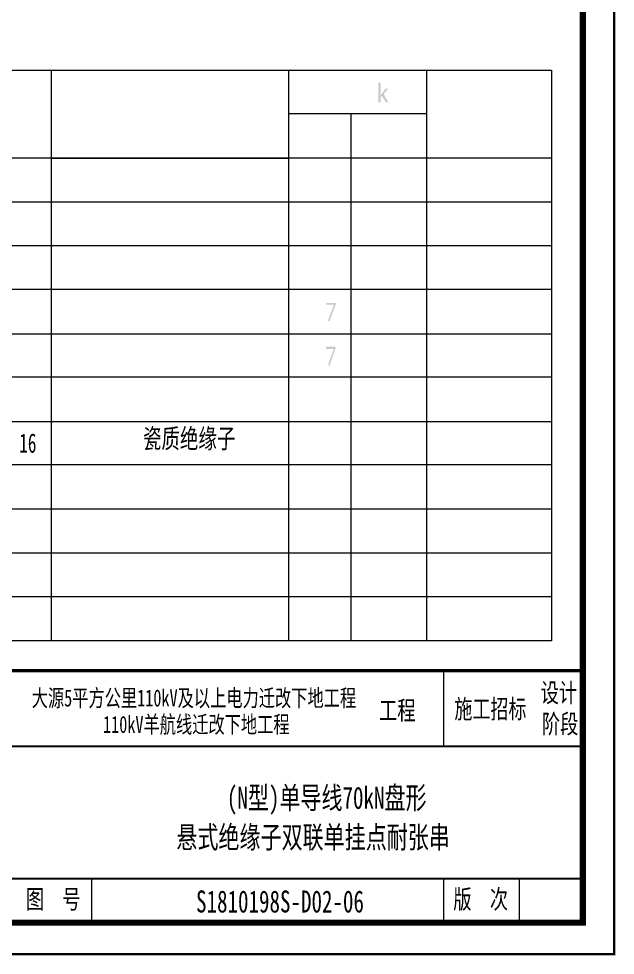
# Model space of a CAD drawing. Extents: x 457 to 4918, y -67 to 391.
# Drawn here: x 3312.1 to 3406.8, y -67.2 to 81.4 of the extents above; entities that cross this region are included whole.
import ezdxf
from ezdxf.enums import TextEntityAlignment as Align

# ---------------------------------------------------------------- set-up
doc = ezdxf.new("R2010")
doc.units = 0
doc.header["$LTSCALE"] = 40
doc.header["$MEASUREMENT"] = 0
doc.layers.get('0').update_dxf_attribs({"linetype": 'CONTINUOUS'})
for name, color, linetype in [('DXF_FRAME', 1, 'CONTINUOUS'), ('TK', 1, 'CONTINUOUS'), ('图框', 7, 'CONTINUOUS'), ('图框－字', 40, 'CONTINUOUS')]:
    doc.layers.add(name, color=color, linetype=linetype)
doc.styles.get("Standard").update_dxf_attribs({"font": '', "width": 0.7, "oblique": 1, "height": 1})
doc.styles.add('宋体', font='', dxfattribs={"height": 3.75})
doc.styles.add('宋体-0.71', font='', dxfattribs={"width": 0.71})
doc.styles.add('样式 1', font='', dxfattribs={"width": 0.65, "height": 3.5})
doc.styles.get('Standard').set_extended_font_data('新宋体')
doc.styles.get('宋体').set_extended_font_data('宋体')
doc.styles.get('宋体-0.71').set_extended_font_data('SimSun')
doc.styles.get('样式 1').set_extended_font_data('SimSun')

msp = doc.modelspace()

# ---------------------------------------------------------------- hatches: boundary and pattern name
h = msp.add_hatch(color=0)
h.dxf.hatch_style = 2
h.paths.add_polyline_path([(3369.44, 69.29), (3369.82, 69.67), (3370.3, 70.33), (3370.78, 70.33), (3370.01, 69.48), (3370.78, 68.14), (3370.39, 68.14), (3369.73, 69.19), (3369.54, 69), (3369.54, 68.14), (3369.16, 68.14), (3369.16, 71.29), (3369.54, 71.29), (3369.54, 69.86)])
h = msp.add_hatch(color=0)
h.dxf.hatch_style = 2
h.paths.add_polyline_path([(3361.16, 33.47), (3362.11, 36.04), (3360.87, 36.04), (3360.87, 36.33), (3362.39, 36.33), (3362.39, 36.04), (3361.44, 33.47)])
h = msp.add_hatch(color=0)
h.dxf.hatch_style = 2
h.paths.add_polyline_path([(3361.16, 26.42), (3362.11, 29), (3360.87, 29), (3360.87, 29.38), (3362.39, 29.38), (3362.39, 29.09), (3361.44, 26.42)])

# ---------------------------------------------------------------- linework, layer by layer
at = {"const_width": 0.35}
msp.add_lwpolyline([(2986.64, -67.06), (3406.64, -67.06), (3406.64, 229.94), (2986.64, 229.94)], close=True, dxfattribs=at)
at = {"color": 0, "lineweight": 5}
for points in [[(3396.68, 73.29), (3396.68, -17.3)], [(3317.24, 59.29), (3354.96, 59.29)], [(3396.68, 3.56), (3217.71, 3.56)]]:
    msp.add_lwpolyline(points, dxfattribs=at)
msp.add_lwpolyline([(3401.64, -22.06), (3222.06, -22.06)], close=True, dxfattribs=at)
msp.add_lwpolyline([(3401.64, -22.06), (3222.06, -22.06)], close=True, dxfattribs=at)
for points in [[(3217.71, 73.29), (3217.71, 73.29), (3396.68, 73.29), (3396.68, 73.29)], [(3317.24, -17.3), (3317.24, -17.3), (3317.24, 73.29), (3317.24, 73.29)], [(3354.96, -17.3), (3354.96, -17.3), (3354.96, 73.29), (3354.96, 73.29)], [(3376.87, -17.3), (3376.87, -17.3), (3376.87, 73.29), (3376.87, 73.29)], [(3376.87, 66.33), (3376.87, 66.33), (3354.96, 66.33), (3354.96, 66.33)], [(3364.87, -17.3), (3364.87, -17.3), (3364.87, 66.33), (3364.87, 66.33)], [(3396.68, 59.29), (3396.68, 59.29), (3217.71, 59.29), (3217.71, 59.29)], [(3396.68, 52.33), (3396.68, 52.33), (3217.71, 52.33), (3217.71, 52.33)], [(3396.68, 45.38), (3396.68, 45.38), (3217.71, 45.38), (3217.71, 45.38)], [(3364.87, -10.34), (3364.87, -10.34), (3364.87, 45.38), (3364.87, 45.38)], [(3396.68, 38.43), (3396.68, 38.43), (3217.71, 38.43), (3217.71, 38.43)], [(3396.68, 31.38), (3396.68, 31.38), (3217.71, 31.38), (3217.71, 31.38)], [(3396.68, 24.52), (3396.68, 24.52), (3217.71, 24.52), (3217.71, 24.52)], [(3396.68, 17.47), (3396.68, 17.47), (3217.71, 17.47), (3217.71, 17.47)], [(3396.68, 10.61), (3396.68, 10.61), (3217.71, 10.61), (3217.71, 10.61)], [(3396.68, -3.39), (3396.68, -3.39), (3217.71, -3.39), (3217.71, -3.39)], [(3396.68, -3.39), (3396.68, -3.39), (3217.71, -3.39), (3217.71, -3.39)], [(3396.68, -10.34), (3396.68, -10.34), (3217.71, -10.34), (3217.71, -10.34)], [(3396.68, -17.3), (3396.68, -17.3), (3217.71, -17.3), (3217.71, -17.3)], [(3222.06, -22.06), (3222.06, -22.06), (3401.64, -22.06), (3401.64, -22.06)]]:
    msp.add_open_spline(points, degree=3, dxfattribs=at)
at = {"layer": 'DXF_FRAME'}
msp.add_line((3401.64, -62.06), (3401.64, -27.06), dxfattribs=at)
msp.add_line((3401.64, -62.06), (3401.64, -27.06), dxfattribs=at)
msp.add_line((3401.64, -62.06), (3401.64, -27.06), dxfattribs=at)
at = {"layer": 'TK', "const_width": 1}
msp.add_lwpolyline([(3011.64, -62.06), (3401.64, -62.06), (3401.64, 224.94), (3011.64, 224.94)], close=True, dxfattribs=at)
at = {"layer": '图框', "color": 0, "lineweight": 13}
for p, q in [((3379.55, -22.06), (3379.55, -34.06)), ((3401.55, -22.06), (3401.55, -62.06)), ((3323.64, -55.06), (3323.64, -62.06)), ((3379.55, -55.06), (3379.55, -62.06)), ((3391.55, -55.06), (3391.55, -62.06))]:
    msp.add_line(p, q, dxfattribs=at)
at = {"layer": '图框', "color": 0}
for p, q in [((3221.64, -55.06), (3401.55, -55.06)), ((3401.64, -62.06), (3221.64, -62.06))]:
    msp.add_line(p, q, dxfattribs=at)
at = {"layer": '图框', "color": 0, "lineweight": 60, "const_width": 0.5}
msp.add_lwpolyline([(3221.64, -62.06), (3221.64, -22.06), (3401.64, -22.06)], dxfattribs=at)
at = {"layer": '图框', "color": 0, "lineweight": 30, "const_width": 0.3}
msp.add_lwpolyline([(3221.89, -34.06), (3401.55, -34.06)], dxfattribs=at)

# ---------------------------------------------------------------- texts
at = {"color": 3, "style": '宋体', "width": 0.7}
for s, p in [('大源5平方公里110kV及以上电力迁改下地工程', (3314.12, -27.74)), ('110kV羊航线迁改下地工程 ', (3325.45, -31.94))]:
    msp.add_text(s, height=2.7, dxfattribs=at).set_placement(p)
at = {"color": 0, "style": '宋体', "width": 0.7}
for s, height, p in [('施工招标', 3, (3386.98, -28.08)), ('S1810198S-D02-06', 3.5, (3353.56, -58.7))]:
    msp.add_text(s, height=height, dxfattribs=at).set_placement(p, align=Align.MIDDLE)
at = {"style": '宋体-0.71', "width": 0.7}
for s, p in [('(N型)单导线70kN盘形', (3345.12, -43.99)), ('悬式绝缘子双联单挂点耐张串', (3337.1, -50.24))]:
    msp.add_text(s, height=3.5, dxfattribs=at).set_placement(p)
at = {"linetype": 'Continuous', "insert": (3331.78, 16.33), "char_height": 3.072, "width": 15.7648, "attachment_point": 1}
msp.add_mtext('瓷质绝缘子\\P', dxfattribs=at)
at = {"color": 1, "insert": (3313.51, 14.05), "char_height": 3.072, "width": 15.8492, "attachment_point": 5, "style": '样式 1'}
msp.add_mtext('16', dxfattribs=at)
at = {"layer": '图框－字', "color": 0, "style": '宋体-0.71', "width": 0.71}
for s, p in [('设计', (3394.95, -27.05)), ('工程', (3369.28, -29.86)), ('阶段', (3395.14, -32.01)), ('版  次', (3381.08, -59.83)), ('图  号', (3313.18, -59.83))]:
    msp.add_text(s, height=3, dxfattribs=at).set_placement(p)

doc.saveas('drawing.dxf')
